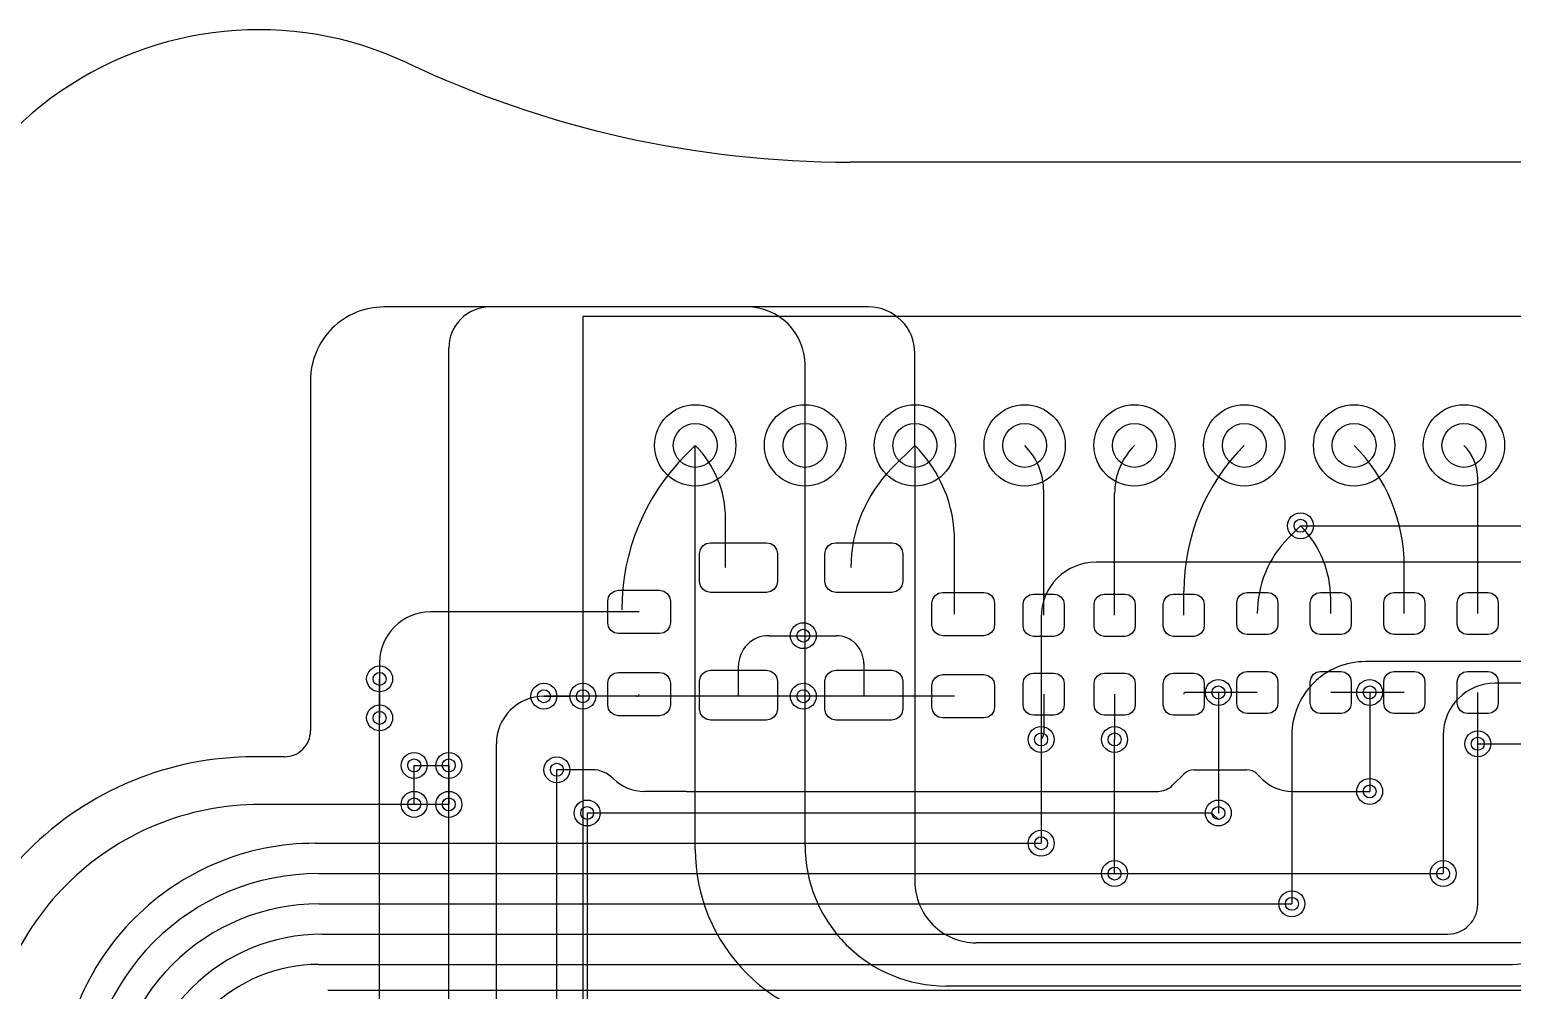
# Model space of a CAD drawing. Header units: millimetres. Extents: x -180 to 205, y -360 to 140.
# Drawn here: x 105.7 to 140, y 117.85 to 140.06 of the extents above; entities that cross this region are included whole.
import ezdxf

# ---------------------------------------------------------------- set-up
doc = ezdxf.new("R2010")
doc.units = ezdxf.units.MM
for name, color, linetype, lineweight, true_color in [('bordo2', 176, 'Continuous', 25, 0x000080), ('livello 1', 216, 'Continuous', 25, 0x800080), ('livello 2', 1, 'Continuous', 25, 0xff0000), ('livello 3', 30, 'Continuous', 25, 0xff7f00)]:
    doc.layers.add(name, color=color, linetype=linetype, lineweight=lineweight, true_color=true_color)

msp = doc.modelspace()

# ---------------------------------------------------------------- linework, layer by layer
at = {"layer": 'bordo2', "flags": 128}
msp.add_lwpolyline([(189, 137), (124.674, 137)], dxfattribs=at)
at = {"layer": 'bordo2'}
for centre, radius, start, end in [((111, 132), 8.062, 64.7547, 188.3637), ((124.674, 161), 24, 244.7547, 270)]:
    msp.add_arc(centre, radius, start, end, dxfattribs=at)
at = {"layer": 'livello 1', "color": 163, "true_color": 0x4d7fc4, "flags": 128}
for points in [[(113.9, 133.65, 0.414214), (112.2, 131.95)], [(123.64, 132.31, 0.414214), (122.3, 133.65)], [(121.8, 128.76, 0.198911), (121.1, 130.45)], [(127.1, 128.229, 0.198913), (126.18, 130.45)], [(129.16, 129.388, 0.198928), (128.72, 130.45)], [(131.26, 130.45, 0.198911), (130.8, 129.339)], [(133.8, 130.45, 0.198912), (132.4, 127.07)], [(137.5, 127.649, 0.198913), (136.34, 130.45)], [(139.2, 129.677, 0.19891), (138.88, 130.45)], [(120.885, 130.235, 0.198913), (119.4, 126.65)], [(125.651, 129.921, 0.198918), (124.7, 127.625)], [(134.828, 128.319, 0.198905), (134.1, 126.562)], [(135.8, 126.901, 0.198911), (135.1, 128.591)], [(114.972, 126.6, 0.414214), (113.8, 125.428)], [(122.8, 126.05, 0.414214), (122.1, 125.35)], [(125, 125.408, 0.414214), (124.358, 126.05)], [(119.75, 124.65, 0.414214), (119.8, 124.7)], [(132.44, 124.737, 0.414214), (132.4, 124.697)], [(111.6, 123.25, 0.414214), (112.2, 123.85)], [(129.1, 123.65, 0.199028), (129.16, 123.795)], [(110.9, 123.25, 0.414214), (103.5, 115.85)], [(119.2, 122.75, 0.19891), (118.717, 122.95)], [(132.641, 122.95, 0.19891), (132.4, 122.85)], [(134.1, 122.85, 0.19891), (133.859, 122.95)], [(119.2, 122.75, 0.198914), (119.924, 122.45)], [(131.8, 122.45, 0.198915), (132.141, 122.591)], [(134.217, 122.733, 0.198893), (134.9, 122.45)], [(111.042, 122.15, 0.414214), (104.7, 115.808)], [(112.308, 121.25, 0.414214), (106.4, 115.342)], [(112.392, 120.55, 0.414214), (107, 115.158)], [(112.4, 119.85, 0.414214), (107.6, 115.05)], [(138.507, 119.15, 0.414214), (139.2, 119.843)], [(140, 118.45, 0.414214), (141.1, 119.55)], [(112.463, 119.15, 0.414214), (108.2, 114.887)], [(112.393, 118.45, 0.414214), (108.793, 114.85)]]:
    msp.add_lwpolyline(points, format="xyb", dxfattribs=at)
for points in [[(122.3, 133.65), (113.9, 133.65)], [(123.64, 130.45), (123.64, 132.31)], [(112.2, 131.95), (112.2, 123.85)], [(120.885, 130.235), (121.1, 130.45)], [(125.651, 129.921), (126.18, 130.45)], [(139.2, 126.562), (139.2, 129.677)], [(129.16, 126.522), (129.16, 129.388)], [(130.8, 126.522), (130.8, 129.339)], [(121.8, 127.625), (121.8, 128.76)], [(134.828, 128.319), (135.1, 128.591)], [(135.081, 128.572), (135.1, 128.591)], [(122.75, 128.2), (122.846, 128.181), (122.927, 128.127), (122.981, 128.046), (123, 127.95), (123, 127.3), (122.981, 127.204), (122.927, 127.123), (122.846, 127.069), (122.75, 127.05), (121.45, 127.05), (121.354, 127.069), (121.273, 127.123), (121.219, 127.204), (121.2, 127.3), (121.2, 127.95), (121.219, 128.046), (121.273, 128.127), (121.354, 128.181), (121.45, 128.2), (122.75, 128.2)], [(125.65, 128.2), (125.746, 128.181), (125.827, 128.127), (125.881, 128.046), (125.9, 127.95), (125.9, 127.3), (125.881, 127.204), (125.827, 127.123), (125.746, 127.069), (125.65, 127.05), (124.35, 127.05), (124.254, 127.069), (124.173, 127.123), (124.119, 127.204), (124.1, 127.3), (124.1, 127.95), (124.119, 128.046), (124.173, 128.127), (124.254, 128.181), (124.35, 128.2), (125.65, 128.2)], [(127.1, 126.55), (127.1, 128.229)], [(137.5, 126.562), (137.5, 127.649)], [(120.275, 127.1), (120.371, 127.081), (120.452, 127.027), (120.506, 126.946), (120.525, 126.85), (120.525, 126.35), (120.506, 126.254), (120.452, 126.173), (120.371, 126.119), (120.275, 126.1), (119.325, 126.1), (119.229, 126.119), (119.148, 126.173), (119.094, 126.254), (119.075, 126.35), (119.075, 126.85), (119.094, 126.946), (119.148, 127.027), (119.229, 127.081), (119.325, 127.1), (120.275, 127.1)], [(127.775, 127.05), (127.871, 127.031), (127.952, 126.977), (128.006, 126.896), (128.025, 126.8), (128.025, 126.3), (128.006, 126.204), (127.952, 126.123), (127.871, 126.069), (127.775, 126.05), (126.825, 126.05), (126.729, 126.069), (126.648, 126.123), (126.594, 126.204), (126.575, 126.3), (126.575, 126.8), (126.594, 126.896), (126.648, 126.977), (126.729, 127.031), (126.825, 127.05), (127.775, 127.05)], [(128.923, 126.035), (128.832, 126.053), (128.755, 126.105), (128.703, 126.182), (128.685, 126.272), (128.685, 126.772), (128.703, 126.863), (128.755, 126.94), (128.832, 126.992), (128.923, 127.01), (129.398, 127.01), (129.488, 126.992), (129.565, 126.94), (129.617, 126.863), (129.635, 126.772), (129.635, 126.272), (129.617, 126.182), (129.565, 126.105), (129.488, 126.053), (129.398, 126.035), (128.923, 126.035)], [(130.563, 126.035), (130.472, 126.053), (130.395, 126.105), (130.343, 126.182), (130.325, 126.272), (130.325, 126.772), (130.343, 126.863), (130.395, 126.94), (130.472, 126.992), (130.563, 127.01), (131.038, 127.01), (131.128, 126.992), (131.205, 126.94), (131.257, 126.863), (131.275, 126.772), (131.275, 126.272), (131.257, 126.182), (131.205, 126.105), (131.128, 126.053), (131.038, 126.035), (130.563, 126.035)], [(132.638, 127.01), (132.728, 126.992), (132.805, 126.94), (132.857, 126.863), (132.875, 126.772), (132.875, 126.272), (132.857, 126.182), (132.805, 126.105), (132.728, 126.053), (132.638, 126.035), (132.163, 126.035), (132.072, 126.053), (131.995, 126.105), (131.943, 126.182), (131.925, 126.272), (131.925, 126.772), (131.943, 126.863), (131.995, 126.94), (132.072, 126.992), (132.163, 127.01), (132.638, 127.01)], [(132.4, 126.522), (132.4, 127.07)], [(134.338, 127.05), (134.428, 127.032), (134.505, 126.98), (134.557, 126.903), (134.575, 126.812), (134.575, 126.312), (134.557, 126.222), (134.505, 126.145), (134.428, 126.093), (134.338, 126.075), (133.863, 126.075), (133.772, 126.093), (133.695, 126.145), (133.643, 126.222), (133.625, 126.312), (133.625, 126.812), (133.643, 126.903), (133.695, 126.98), (133.772, 127.032), (133.863, 127.05), (134.338, 127.05)], [(136.038, 127.05), (136.128, 127.032), (136.205, 126.98), (136.257, 126.903), (136.275, 126.812), (136.275, 126.312), (136.257, 126.222), (136.205, 126.145), (136.128, 126.093), (136.038, 126.075), (135.563, 126.075), (135.472, 126.093), (135.395, 126.145), (135.343, 126.222), (135.325, 126.312), (135.325, 126.812), (135.343, 126.903), (135.395, 126.98), (135.472, 127.032), (135.563, 127.05), (136.038, 127.05)], [(135.8, 126.562), (135.8, 126.901)], [(137.738, 127.05), (137.828, 127.032), (137.905, 126.98), (137.957, 126.903), (137.975, 126.812), (137.975, 126.312), (137.957, 126.222), (137.905, 126.145), (137.828, 126.093), (137.738, 126.075), (137.263, 126.075), (137.172, 126.093), (137.095, 126.145), (137.043, 126.222), (137.025, 126.312), (137.025, 126.812), (137.043, 126.903), (137.095, 126.98), (137.172, 127.032), (137.263, 127.05), (137.738, 127.05)], [(138.963, 126.075), (138.872, 126.093), (138.795, 126.145), (138.743, 126.222), (138.725, 126.312), (138.725, 126.812), (138.743, 126.903), (138.795, 126.98), (138.872, 127.032), (138.963, 127.05), (139.438, 127.05), (139.528, 127.032), (139.605, 126.98), (139.657, 126.903), (139.675, 126.812), (139.675, 126.312), (139.657, 126.222), (139.605, 126.145), (139.528, 126.093), (139.438, 126.075), (138.963, 126.075)], [(119.8, 126.6), (114.972, 126.6)], [(122.8, 126.05), (123.6, 126.05)], [(123.6, 126.05), (124.358, 126.05)], [(113.8, 125.428), (113.8, 124.15)], [(120.275, 125.2), (120.371, 125.181), (120.452, 125.127), (120.506, 125.046), (120.525, 124.95), (120.525, 124.45), (120.506, 124.354), (120.452, 124.273), (120.371, 124.219), (120.275, 124.2), (119.325, 124.2), (119.229, 124.219), (119.148, 124.273), (119.094, 124.354), (119.075, 124.45), (119.075, 124.95), (119.094, 125.046), (119.148, 125.127), (119.229, 125.181), (119.325, 125.2), (120.275, 125.2)], [(122.75, 125.25), (122.846, 125.231), (122.927, 125.177), (122.981, 125.096), (123, 125), (123, 124.35), (122.981, 124.254), (122.927, 124.173), (122.846, 124.119), (122.75, 124.1), (121.45, 124.1), (121.354, 124.119), (121.273, 124.173), (121.219, 124.254), (121.2, 124.35), (121.2, 125), (121.219, 125.096), (121.273, 125.177), (121.354, 125.231), (121.45, 125.25), (122.75, 125.25)], [(122.1, 124.675), (122.1, 125.35)], [(125.65, 125.25), (125.746, 125.231), (125.827, 125.177), (125.881, 125.096), (125.9, 125), (125.9, 124.35), (125.881, 124.254), (125.827, 124.173), (125.746, 124.119), (125.65, 124.1), (124.35, 124.1), (124.254, 124.119), (124.173, 124.173), (124.119, 124.254), (124.1, 124.35), (124.1, 125), (124.119, 125.096), (124.173, 125.177), (124.254, 125.231), (124.35, 125.25), (125.65, 125.25)], [(125, 125.408), (125, 124.675)], [(128.923, 124.21), (128.832, 124.228), (128.755, 124.28), (128.703, 124.357), (128.685, 124.447), (128.685, 124.947), (128.703, 125.038), (128.755, 125.115), (128.832, 125.167), (128.923, 125.185), (129.398, 125.185), (129.488, 125.167), (129.565, 125.115), (129.617, 125.038), (129.635, 124.947), (129.635, 124.447), (129.617, 124.357), (129.565, 124.28), (129.488, 124.228), (129.398, 124.21), (128.923, 124.21)], [(130.563, 124.21), (130.472, 124.228), (130.395, 124.28), (130.343, 124.357), (130.325, 124.447), (130.325, 124.947), (130.343, 125.038), (130.395, 125.115), (130.472, 125.167), (130.563, 125.185), (131.038, 125.185), (131.128, 125.167), (131.205, 125.115), (131.257, 125.038), (131.275, 124.947), (131.275, 124.447), (131.257, 124.357), (131.205, 124.28), (131.128, 124.228), (131.038, 124.21), (130.563, 124.21)], [(132.638, 125.185), (132.728, 125.167), (132.805, 125.115), (132.857, 125.038), (132.875, 124.947), (132.875, 124.447), (132.857, 124.357), (132.805, 124.28), (132.728, 124.228), (132.638, 124.21), (132.163, 124.21), (132.072, 124.228), (131.995, 124.28), (131.943, 124.357), (131.925, 124.447), (131.925, 124.947), (131.943, 125.038), (131.995, 125.115), (132.072, 125.167), (132.163, 125.185), (132.638, 125.185)], [(134.338, 125.225), (134.428, 125.207), (134.505, 125.155), (134.557, 125.078), (134.575, 124.987), (134.575, 124.487), (134.557, 124.397), (134.505, 124.32), (134.428, 124.268), (134.338, 124.25), (133.863, 124.25), (133.772, 124.268), (133.695, 124.32), (133.643, 124.397), (133.625, 124.487), (133.625, 124.987), (133.643, 125.078), (133.695, 125.155), (133.772, 125.207), (133.863, 125.225), (134.338, 125.225)], [(136.038, 125.225), (136.128, 125.207), (136.205, 125.155), (136.257, 125.078), (136.275, 124.987), (136.275, 124.487), (136.257, 124.397), (136.205, 124.32), (136.128, 124.268), (136.038, 124.25), (135.563, 124.25), (135.472, 124.268), (135.395, 124.32), (135.343, 124.397), (135.325, 124.487), (135.325, 124.987), (135.343, 125.078), (135.395, 125.155), (135.472, 125.207), (135.563, 125.225), (136.038, 125.225)], [(137.738, 125.225), (137.828, 125.207), (137.905, 125.155), (137.957, 125.078), (137.975, 124.987), (137.975, 124.487), (137.957, 124.397), (137.905, 124.32), (137.828, 124.268), (137.738, 124.25), (137.263, 124.25), (137.172, 124.268), (137.095, 124.32), (137.043, 124.397), (137.025, 124.487), (137.025, 124.987), (137.043, 125.078), (137.095, 125.155), (137.172, 125.207), (137.263, 125.225), (137.738, 125.225)], [(138.963, 124.25), (138.872, 124.268), (138.795, 124.32), (138.743, 124.397), (138.725, 124.487), (138.725, 124.987), (138.743, 125.078), (138.795, 125.155), (138.872, 125.207), (138.963, 125.225), (139.438, 125.225), (139.528, 125.207), (139.605, 125.155), (139.657, 125.078), (139.675, 124.987), (139.675, 124.487), (139.657, 124.397), (139.605, 124.32), (139.528, 124.268), (139.438, 124.25), (138.963, 124.25)], [(127.775, 125.15), (127.871, 125.131), (127.952, 125.077), (128.006, 124.996), (128.025, 124.9), (128.025, 124.4), (128.006, 124.304), (127.952, 124.223), (127.871, 124.169), (127.775, 124.15), (126.825, 124.15), (126.729, 124.169), (126.648, 124.223), (126.594, 124.304), (126.575, 124.4), (126.575, 124.9), (126.594, 124.996), (126.648, 125.077), (126.729, 125.131), (126.825, 125.15), (127.775, 125.15)], [(119.75, 124.65), (117.6, 124.65)], [(127.1, 124.65), (119.5, 124.65)], [(129.16, 124.697), (129.16, 123.795)], [(130.8, 124.697), (130.8, 123.65)], [(134.1, 124.737), (132.44, 124.737)], [(137.5, 124.737), (135.8, 124.737)], [(139.2, 119.843), (139.2, 124.737)], [(111.6, 123.25), (110.9, 123.25)], [(114.6, 122.15), (114.6, 123.05)], [(114.6, 123.05), (115.4, 123.05)], [(115.4, 123.05), (115.4, 122.15)], [(118.717, 122.95), (117.9, 122.95)], [(132.141, 122.591), (132.4, 122.85)], [(132.641, 122.95), (133.859, 122.95)], [(134.1, 122.85), (134.217, 122.733)], [(120.9, 122.45), (119.924, 122.45)], [(120.9, 122.45), (120.452, 122.45)], [(120.9, 122.45), (131.8, 122.45)], [(134.9, 122.45), (136.7, 122.45)], [(115.4, 122.15), (111.042, 122.15)], [(133.051, 121.95), (118.6, 121.95)], [(133.2, 121.8), (133.051, 121.95)], [(112.308, 121.25), (129.1, 121.25)], [(112.392, 120.55), (127.6, 120.55)], [(127.6, 120.55), (130.8, 120.55)], [(130.8, 120.55), (138.4, 120.55)], [(112.4, 119.85), (134.9, 119.85)], [(112.463, 119.15), (138.507, 119.15)], [(112.393, 118.45), (140, 118.45)], [(112.6, 117.85), (141.3, 117.85)]]:
    msp.add_lwpolyline(points, dxfattribs=at)
at = {"layer": 'livello 1', "color": 163, "true_color": 0x4d7fc4}
for centre in [(121.1, 130.45), (123.64, 130.45), (126.18, 130.45), (128.72, 130.45), (131.26, 130.45), (133.8, 130.45), (136.34, 130.45), (138.88, 130.45)]:
    msp.add_circle(centre, 0.94, dxfattribs=at)
at = {"layer": 'livello 1', "color": 7}
for centre, radius in [((121.1, 130.45), 0.508), ((123.64, 130.45), 0.508), ((126.18, 130.45), 0.508), ((128.72, 130.45), 0.508), ((131.26, 130.45), 0.508), ((133.8, 130.45), 0.508), ((136.34, 130.45), 0.508), ((138.88, 130.45), 0.508), ((135.1, 128.591), 0.15), ((123.6, 126.05), 0.15), ((113.8, 125.05), 0.15), ((133.2, 124.737), 0.15), ((136.7, 124.737), 0.15), ((117.6, 124.65), 0.15), ((118.5, 124.65), 0.15), ((123.6, 124.65), 0.15), ((113.8, 124.15), 0.15), ((129.1, 123.65), 0.15), ((130.8, 123.65), 0.15), ((139.2, 123.55), 0.15), ((114.6, 123.05), 0.15), ((115.4, 123.05), 0.15), ((117.9, 122.95), 0.15), ((136.7, 122.45), 0.15), ((114.6, 122.15), 0.15), ((115.4, 122.15), 0.15), ((118.6, 121.95), 0.15), ((133.2, 121.95), 0.15), ((129.1, 121.25), 0.15), ((130.8, 120.55), 0.15), ((138.4, 120.55), 0.15), ((134.9, 119.85), 0.15)]:
    msp.add_circle(centre, radius, dxfattribs=at)
at = {"layer": 'livello 1', "color": 7, "true_color": 0xececec}
for centre in [(135.1, 128.591), (123.6, 126.05), (113.8, 125.05), (117.6, 124.65), (118.5, 124.65), (123.6, 124.65), (133.2, 124.737), (136.7, 124.737), (113.8, 124.15), (129.1, 123.65), (130.8, 123.65), (139.2, 123.55), (114.6, 123.05), (115.4, 123.05), (117.9, 122.95), (114.6, 122.15), (115.4, 122.15), (136.7, 122.45), (118.6, 121.95), (133.2, 121.95), (129.1, 121.25), (130.8, 120.55), (138.4, 120.55), (134.9, 119.85)]:
    msp.add_circle(centre, 0.3, dxfattribs=at)
at = {"layer": 'livello 2', "color": 22, "true_color": 0xc83434, "flags": 128}
for points in [[(116.35, 133.65, 0.414214), (115.4, 132.7)], [(126.18, 132.579, 0.414214), (125.109, 133.65)], [(130.371, 127.75, 0.414214), (129.1, 126.479)], [(136.6, 125.45, 0.414214), (134.9, 123.75)], [(139.6, 124.95, 0.414214), (138.4, 123.75)], [(117.6, 124.65, 0.414214), (116.5, 123.55)], [(118.606, 121.935, 0.198685), (118.6, 121.95)], [(121.1, 121.115, 0.414214), (125.165, 117.05)], [(123.64, 121.21, 0.414214), (126.9, 117.95)], [(126.18, 120.37, 0.414214), (127.6, 118.95)]]:
    msp.add_lwpolyline(points, format="xyb", dxfattribs=at)
for points in [[(125.109, 133.65), (116.35, 133.65)], [(115.4, 122.15), (115.4, 132.7)], [(126.18, 130.45), (126.18, 132.579)], [(121.1, 121.115), (121.1, 130.45)], [(123.64, 123.15), (123.64, 130.45)], [(126.18, 130.45), (126.18, 120.37)], [(135.1, 128.591), (144.459, 128.591)], [(166.962, 127.75), (130.371, 127.75)], [(129.1, 126.479), (129.1, 123.65)], [(145.111, 125.45), (136.6, 125.45)], [(113.8, 114.65), (113.8, 125.05)], [(146.2, 124.95), (139.6, 124.95)], [(117.6, 124.65), (118.2, 124.65)], [(133.2, 124.737), (133.2, 121.95)], [(136.7, 124.737), (136.7, 122.45)], [(116.5, 116.05), (116.5, 123.55)], [(129.1, 123.65), (129.1, 121.25)], [(130.8, 120.55), (130.8, 123.65)], [(134.9, 123.75), (134.9, 119.85)], [(138.4, 123.75), (138.4, 120.55)], [(139.2, 123.55), (142.5, 123.55)], [(123.64, 121.21), (123.64, 123.15)], [(117.9, 114.45), (117.9, 122.95)], [(115.4, 122.15), (114.6, 122.15)], [(115.4, 114.15), (115.4, 122.15)], [(118.606, 114.45), (118.606, 121.935)], [(138.341, 118.95), (127.6, 118.95)], [(164.169, 118.95), (138.341, 118.95)], [(138, 117.95), (126.9, 117.95)], [(162.7, 117.95), (138, 117.95)]]:
    msp.add_lwpolyline(points, dxfattribs=at)
at = {"layer": 'livello 2', "color": 22, "true_color": 0xc83434}
for centre in [(121.1, 130.45), (123.64, 130.45), (126.18, 130.45), (128.72, 130.45), (131.26, 130.45), (133.8, 130.45), (136.34, 130.45), (138.88, 130.45)]:
    msp.add_circle(centre, 0.94, dxfattribs=at)
at = {"layer": 'livello 2', "color": 7}
for centre, radius in [((121.1, 130.45), 0.508), ((123.64, 130.45), 0.508), ((126.18, 130.45), 0.508), ((128.72, 130.45), 0.508), ((131.26, 130.45), 0.508), ((133.8, 130.45), 0.508), ((136.34, 130.45), 0.508), ((138.88, 130.45), 0.508), ((135.1, 128.591), 0.15), ((123.6, 126.05), 0.15), ((113.8, 125.05), 0.15), ((133.2, 124.737), 0.15), ((136.7, 124.737), 0.15), ((117.6, 124.65), 0.15), ((118.5, 124.65), 0.15), ((123.6, 124.65), 0.15), ((113.8, 124.15), 0.15), ((129.1, 123.65), 0.15), ((130.8, 123.65), 0.15), ((139.2, 123.55), 0.15), ((114.6, 123.05), 0.15), ((115.4, 123.05), 0.15), ((117.9, 122.95), 0.15), ((136.7, 122.45), 0.15), ((114.6, 122.15), 0.15), ((115.4, 122.15), 0.15), ((118.6, 121.95), 0.15), ((133.2, 121.95), 0.15), ((129.1, 121.25), 0.15), ((130.8, 120.55), 0.15), ((138.4, 120.55), 0.15), ((134.9, 119.85), 0.15)]:
    msp.add_circle(centre, radius, dxfattribs=at)
at = {"layer": 'livello 2', "color": 7, "true_color": 0xececec}
for centre in [(135.1, 128.591), (123.6, 126.05), (113.8, 125.05), (117.6, 124.65), (118.5, 124.65), (123.6, 124.65), (133.2, 124.737), (136.7, 124.737), (113.8, 124.15), (129.1, 123.65), (130.8, 123.65), (139.2, 123.55), (114.6, 123.05), (115.4, 123.05), (117.9, 122.95), (114.6, 122.15), (115.4, 122.15), (136.7, 122.45), (118.6, 121.95), (133.2, 121.95), (129.1, 121.25), (130.8, 120.55), (138.4, 120.55), (134.9, 119.85)]:
    msp.add_circle(centre, 0.3, dxfattribs=at)
at = {"layer": 'livello 3', "color": 6, "true_color": 0xff26e2, "flags": 128}
for points in [[(171.9, 133.43), (118.5, 133.43)], [(118.5, 133.43), (118.5, 112.23)]]:
    msp.add_lwpolyline(points, dxfattribs=at)

doc.saveas('drawing.dxf')
